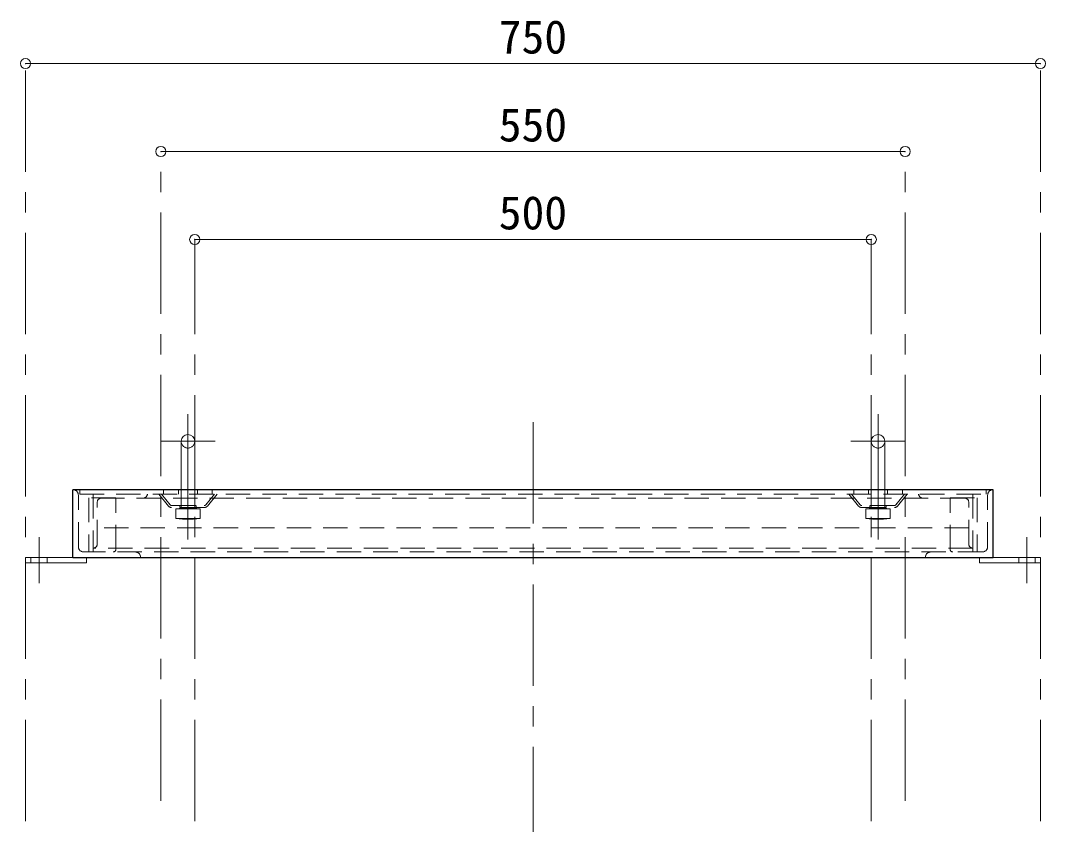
# Model space of a CAD drawing. Units: millimetres at full size, sheet at 1:15; some dimension numbers follow another scale. Extents: x -3184 to 2891, y -2037 to 2178.
# Drawn here: x 325 to 1082, y -875 to -280 of the extents above; entities that cross this region are included whole.
import ezdxf
from ezdxf.enums import TextEntityAlignment as Align

# ---------------------------------------------------------------- set-up
doc = ezdxf.new("R2010")
doc.units = ezdxf.units.MM
doc.header["$LTSCALE"] = 15
doc.header["$PDMODE"] = 32
doc.header["$PDSIZE"] = 7.5
doc.linetypes.add('CHAIN1', pattern=[8, 5, -1, 1, -1])
doc.linetypes.add('DASHED1', pattern=[1.8, 1.2, -0.6])
doc.layers.add('0-0', color=4, linetype='Continuous', lineweight=9)
doc.styles.add('ＭＳ ゴシック', font='')
doc.styles.get('ＭＳ ゴシック').set_extended_font_data('MS Gothic')

msp = doc.modelspace()

# ---------------------------------------------------------------- linework, layer by layer
at = {"layer": '0-0', "linetype": 'CHAIN1'}
for p, q in [((328.3, -872.13), (328.3, -312.13)), ((1078.3, -872.13), (1078.3, -312.13)), ((428.3, -857.13), (428.3, -377.13)), ((978.3, -857.13), (978.3, -377.13)), ((453.3, -872.13), (453.3, -442.13)), ((953.3, -872.13), (953.3, -442.13)), ((448.3, -641.33), (448.3, -571.33)), ((958.3, -641.33), (958.3, -571.33)), ((703.3, -577.13), (703.3, -1495.13)), ((428.3, -591.33), (468.3, -591.33)), ((978.3, -591.33), (938.3, -591.33)), ((338.3, -696.13), (338.3, -662.13)), ((1068.3, -696.13), (1068.3, -662.13))]:
    msp.add_line(p, q, dxfattribs=at)
at = {"layer": '0-0'}
for p, q in [((1078.3, -312.13), (328.3, -312.13)), ((428.3, -377.13), (978.3, -377.13)), ((453.3, -442.13), (953.3, -442.13)), ((443.3, -591.33), (443.3, -627.13)), ((453.3, -591.33), (453.3, -627.13)), ((953.3, -591.33), (953.3, -627.13)), ((963.3, -591.33), (963.3, -627.13)), ((363.3, -677.13), (328.3, -677.13)), ((328.3, -681.13), (328.3, -677.13)), ((373.3, -681.13), (328.3, -681.13)), ((373.3, -681.13), (373.3, -677.13)), ((1033.3, -681.13), (1033.3, -677.13)), ((1033.3, -681.13), (1078.3, -681.13)), ((1043.3, -677.13), (1078.3, -677.13)), ((1078.3, -681.13), (1078.3, -677.13))]:
    msp.add_line(p, q, dxfattribs=at)
at = {"layer": '0-0', "color": 5, "lineweight": 25}
for p, q in [((363.3, -677.13), (363.3, -627.13)), ((1043.3, -627.13), (363.3, -627.13)), ((1043.3, -677.13), (1043.3, -627.13)), ((363.3, -677.13), (1043.3, -677.13))]:
    msp.add_line(p, q, dxfattribs=at)
at = {"layer": '0-0', "linetype": 'DASHED1'}
for p, q in [((430.3, -627.13), (430.3, -630.33)), ((441.3, -627.13), (441.3, -630.33)), ((443.3, -627.13), (443.3, -640.93)), ((453.3, -627.13), (453.3, -640.93)), ((455.3, -627.13), (455.3, -630.33)), ((466.3, -627.13), (466.3, -630.33)), ((940.3, -627.13), (940.3, -630.33)), ((951.3, -627.13), (951.3, -630.33)), ((953.3, -627.13), (953.3, -640.93)), ((963.3, -627.13), (963.3, -640.93)), ((965.3, -627.13), (965.3, -630.33)), ((976.3, -627.13), (976.3, -630.33)), ((1038.3, -627.13), (1038.3, -630.33)), ((367.3, -669.13), (367.3, -631.13)), ((378.3, -630.33), (378.3, -673.13)), ((1022.3, -633.33), (384.3, -633.33)), ((395.1, -671.13), (395.1, -633.13)), ((433.9, -639.2), (426.8, -630.33)), ((435.07, -638.27), (428.72, -630.33)), ((461.53, -638.27), (467.88, -630.33)), ((462.7, -639.2), (469.8, -630.33)), ((943.9, -639.2), (936.8, -630.33)), ((945.07, -638.27), (938.72, -630.33)), ((971.53, -638.27), (977.88, -630.33)), ((972.7, -639.2), (979.8, -630.33)), ((1011.5, -671.13), (1011.5, -633.13)), ((1028.3, -630.33), (1028.3, -673.13)), ((1039.3, -669.13), (1039.3, -631.13)), ((381.3, -667.33), (381.3, -636.33)), ((436.24, -638.83), (460.36, -638.83)), ((460.36, -640.33), (436.24, -640.33)), ((439.3, -641.33), (444.3, -640.83)), ((439.3, -648.33), (439.3, -641.33)), ((457.3, -641.33), (439.3, -641.33)), ((442.3, -638.83), (442.3, -640.33)), ((444.3, -640.83), (448.3, -641.33)), ((452.3, -640.83), (444.3, -640.83)), ((448.3, -641.33), (452.3, -640.83)), ((448.3, -641.33), (448.3, -648.33)), ((452.3, -640.83), (457.3, -641.33)), ((454.3, -638.83), (454.3, -640.33)), ((457.3, -648.33), (457.3, -641.33)), ((970.36, -638.83), (946.24, -638.83)), ((946.24, -640.33), (970.36, -640.33)), ((954.3, -640.83), (949.3, -641.33)), ((949.3, -641.33), (967.3, -641.33)), ((949.3, -648.33), (949.3, -641.33)), ((952.3, -638.83), (952.3, -640.33)), ((954.3, -640.83), (962.3, -640.83)), ((958.3, -641.33), (954.3, -640.83)), ((962.3, -640.83), (958.3, -641.33)), ((958.3, -641.33), (958.3, -648.33)), ((967.3, -641.33), (962.3, -640.83)), ((964.3, -638.83), (964.3, -640.33)), ((967.3, -648.33), (967.3, -641.33)), ((1025.3, -667.33), (1025.3, -636.33)), ((444.3, -648.83), (439.3, -648.33)), ((457.3, -648.33), (439.3, -648.33)), ((448.3, -648.33), (444.3, -648.83)), ((452.3, -648.83), (444.3, -648.83)), ((448.3, -663.83), (448.3, -648.33)), ((452.3, -648.83), (448.3, -648.33)), ((457.3, -648.33), (452.3, -648.83)), ((949.3, -648.33), (954.3, -648.83)), ((949.3, -648.33), (967.3, -648.33)), ((954.3, -648.83), (958.3, -648.33)), ((954.3, -648.83), (962.3, -648.83)), ((958.3, -663.83), (958.3, -648.33)), ((958.3, -648.33), (962.3, -648.83)), ((962.3, -648.83), (967.3, -648.33)), ((1025.3, -655.33), (381.3, -655.33)), ((1035.3, -673.13), (371.3, -673.13)), ((1028.3, -670.33), (378.3, -670.33)), ((332.3, -681.13), (332.3, -677.13)), ((344.3, -681.13), (344.3, -677.13)), ((1062.3, -681.13), (1062.3, -677.13)), ((1074.3, -681.13), (1074.3, -677.13))]:
    msp.add_line(p, q, dxfattribs=at)
for points in [[(368.3, -627.13), (368.3, -630.33), (1038.3, -630.33)], [(395.1, -633.13), (375.1, -633.13), (375.1, -673.13)], [(1011.5, -633.13), (1031.5, -633.13), (1031.5, -673.13)]]:
    msp.add_lwpolyline(points, dxfattribs=at)
at = {"layer": '0-0'}
for centre in [(448.3, -591.33), (958.3, -591.33)]:
    msp.add_arc(centre, 5, 0, 180, dxfattribs=at)
at = {"layer": '0-0', "linetype": 'DASHED1'}
for centre, radius, start, end in [((448.3, -591.33), 5, 180, 0), ((958.3, -591.33), 5, 180, 0), ((363.3, -631.13), 4, 0, 90), ((1043.3, -631.13), 4, 90, 180), ((384.3, -636.33), 3, 90, 180), ((415.3, -630.33), 3, 270, 0), ((991.3, -630.33), 3, 180, 270), ((1022.3, -636.33), 3, 0, 90), ((436.24, -637.33), 3, 218.65981, 270), ((436.24, -637.33), 1.5, 218.65981, 270), ((460.36, -637.33), 1.5, 270, 321.34019), ((460.36, -637.33), 3, 270, 321.34019), ((946.24, -637.33), 3, 218.65981, 270), ((946.24, -637.33), 1.5, 218.65981, 270), ((970.36, -637.33), 1.5, 270, 321.34019), ((970.36, -637.33), 3, 270, 321.34019), ((371.3, -669.13), 4, 180, 270), ((378.3, -667.33), 3, 270, 0), ((393.1, -671.13), 2, 270, 0), ((409.3, -677.13), 4, 0, 90), ((997.3, -677.13), 4, 90, 180), ((1013.5, -671.13), 2, 180, 270), ((1028.3, -667.33), 3, 180, 270), ((1035.3, -669.13), 4, 270, 0)]:
    msp.add_arc(centre, radius, start, end, dxfattribs=at)
at = {"layer": '0-0', "color": 1}
for p in [(328.3, -312.13), (1078.3, -312.13), (428.3, -377.13), (978.3, -377.13), (453.3, -442.13), (953.3, -442.13)]:
    msp.add_point(p, dxfattribs=at)

# ---------------------------------------------------------------- texts
at = {"layer": '0-0', "color": 7, "style": 'ＭＳ ゴシック'}
for s, p in [('750', (677.99, -312.13)), ('550', (677.99, -377.13)), ('500', (677.99, -442.13))]:
    msp.add_text(s, height=24.74, dxfattribs=at).set_placement(p, align=Align.BOTTOM_LEFT)

doc.saveas('drawing.dxf')
